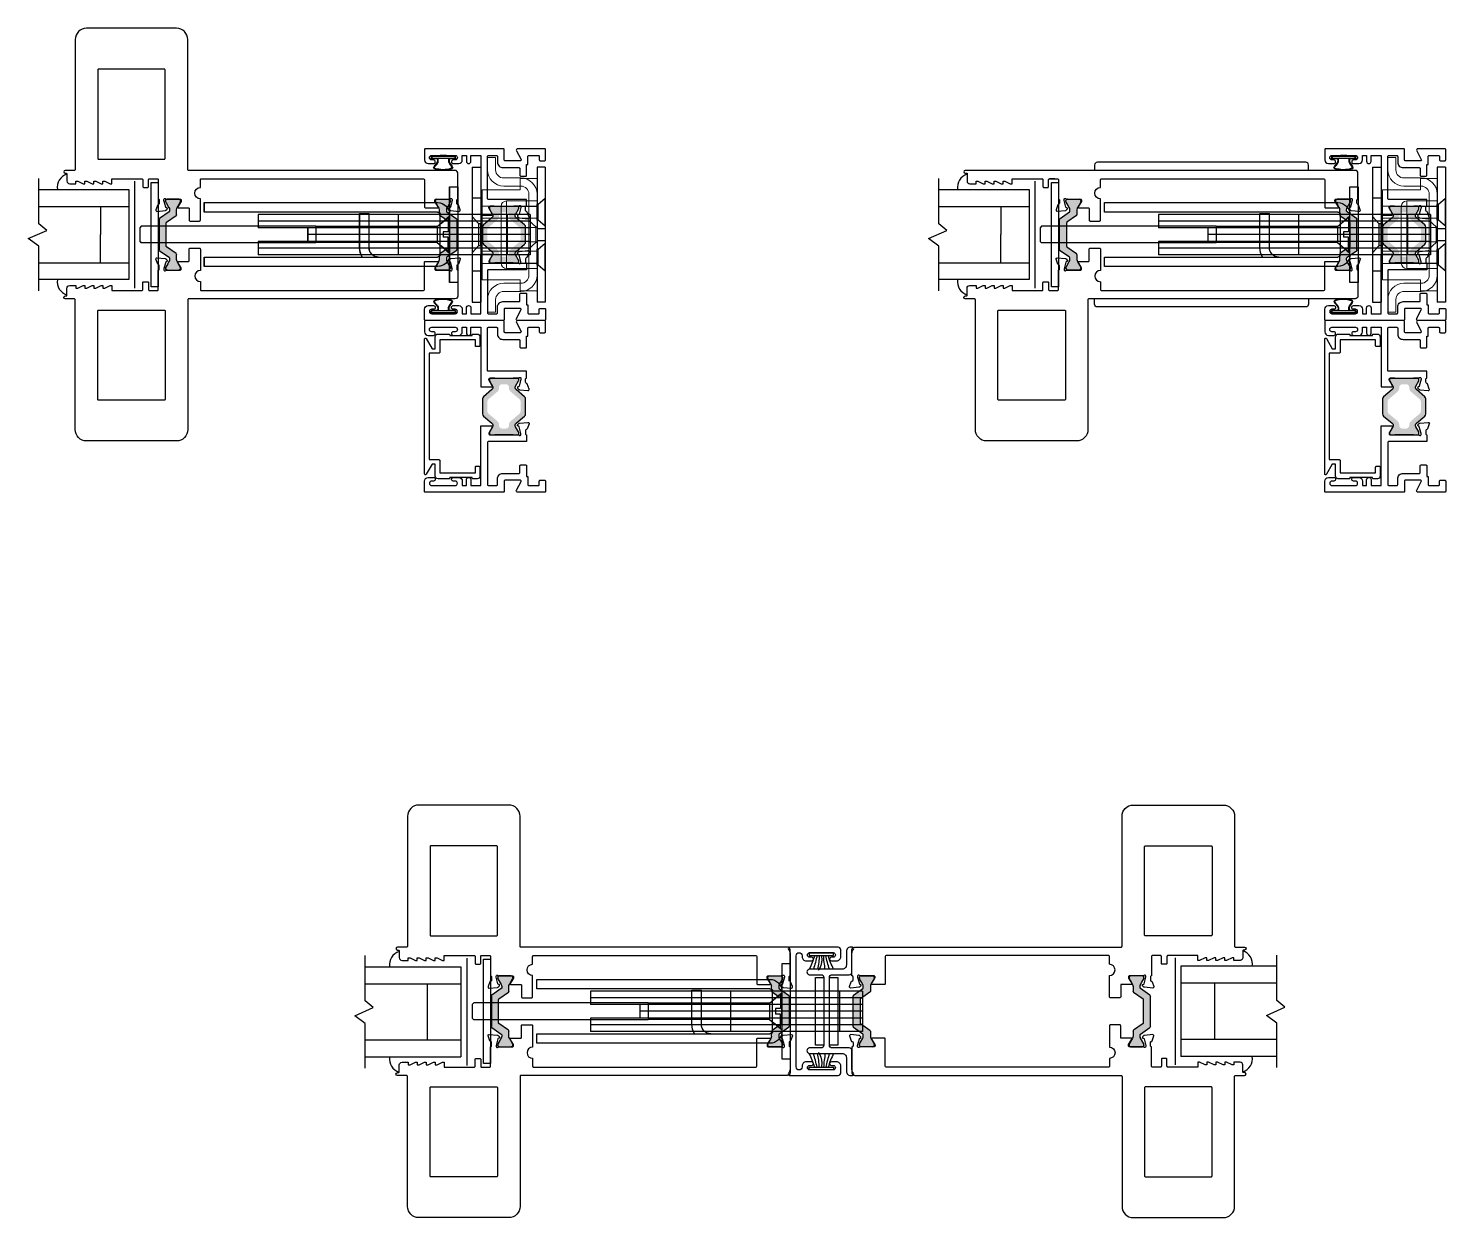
# Model space of a CAD drawing. Extents: x -26.6 to 43.3, y -2.7 to 27.6.
# Drawn here: x 0.55 to 16.29, y 11.1 to 24.31 of the extents above; entities that cross this region are included whole.
import ezdxf

# ---------------------------------------------------------------- set-up
doc = ezdxf.new("R2010")
doc.units = 0
doc.header["$LTSCALE"] = 0.25
doc.header["$MEASUREMENT"] = 0
doc.layers.get('0').update_dxf_attribs({"linetype": 'CONTINUOUS'})
for name, color, linetype in [('BACKUP PLATE', 6, 'CONTINUOUS'), ('DIM', 7, 'CONTINUOUS'), ('ELEV_FRAME', 1, 'CONTINUOUS'), ('FRAME', 1, 'CONTINUOUS'), ('GLASS-VINYL', 7, 'CONTINUOUS'), ('Hardware', 7, 'CONTINUOUS'), ('I-STRUT', 7, 'CONTINUOUS'), ('SEAL', 7, 'CONTINUOUS'), ('STRIKE PLATE', 3, 'CONTINUOUS'), ('TITLE-BLOCK', 7, 'CONTINUOUS'), ('VENT', 5, 'CONTINUOUS')]:
    doc.layers.add(name, color=color, linetype=linetype)
doc.styles.get("Standard").update_dxf_attribs({"font": 'simplex.shx'})

# ---------------------------------------------------------------- blocks, each defined once
blk = doc.blocks.new('3710 Jamb Filler')
blk.add_lwpolyline([(-0.12, 0.774, 0.414214), (-0.15, 0.804), (-0.27, 0.804, 0.414214), (-0.28, 0.794), (-0.28, 0.789), (-0.53, 0.789), (-0.53, 0.794, 0.414214), (-0.54, 0.804), (-0.585, 0.804, 0.414214), (-0.615, 0.774), (-0.615, 0.674, 0.414214), (-0.605, 0.664), (-0.575, 0.664, 0.414214), (-0.565, 0.674), (-0.565, 0.739), (-0.17, 0.739), (-0.17, 0.601, 0.414214), (-0.16, 0.591), (-0.05, 0.591), (-0.05, -0.591), (-0.16, -0.591, 0.414214), (-0.17, -0.601), (-0.17, -0.739), (-0.565, -0.739), (-0.565, -0.674, 0.414214), (-0.575, -0.664), (-0.605, -0.664, 0.414214), (-0.615, -0.674), (-0.615, -0.774, 0.414214), (-0.585, -0.804), (-0.54, -0.804, 0.414214), (-0.53, -0.794), (-0.53, -0.789), (-0.28, -0.789), (-0.28, -0.794, 0.414214), (-0.27, -0.804), (-0.15, -0.804, 0.414214), (-0.12, -0.774), (-0.12, -0.641), (-0.084, -0.641), (-0.019, -0.754, 0.767327), (0, -0.749), (0, 0.749, 0.767327), (-0.019, 0.754), (-0.084, 0.641), (-0.12, 0.641)], format="xyb", close=True)
blk = doc.blocks.new('3711-JAMB')
h = blk.add_hatch(color=7)
h.dxf.hatch_style = 1
edge = h.paths.add_edge_path(flags=16)
edge.add_arc((-0.976, -0.753), 0.0472, -50.0002, 0, ccw=False)
edge.add_line((-0.945, -0.789), (-1.041, -0.87))
edge.add_arc((-1.011, -0.906), 0.0472, 129.9998, 180)
edge.add_line((-1.058, -0.906), (-1.058, -1.002))
edge.add_arc((-1.011, -1.002), 0.0472, 180, 230.0002)
edge.add_line((-1.041, -1.038), (-0.945, -1.119))
edge.add_arc((-0.976, -1.155), 0.0472, 0, 50.0002, ccw=False)
edge.add_line((-0.928, -1.155), (-0.928, -1.165))
edge.add_arc((-0.893, -1.165), 0.0355, 180.7985, 270)
edge.add_line((-0.893, -1.2), (-0.853, -1.2))
edge.add_arc((-0.853, -1.165), 0.0355, 270, 359.2015)
edge.add_line((-0.818, -1.165), (-0.818, -1.155))
edge.add_arc((-0.77, -1.155), 0.0472, 129.9998, 180, ccw=False)
edge.add_line((-0.801, -1.119), (-0.705, -1.038))
edge.add_arc((-0.735, -1.002), 0.0472, 309.9998, 360)
edge.add_line((-0.688, -1.002), (-0.688, -0.906))
edge.add_arc((-0.735, -0.906), 0.0472, 360, 410.0002)
edge.add_line((-0.705, -0.87), (-0.801, -0.789))
edge.add_arc((-0.77, -0.753), 0.0472, 180, 230.0002, ccw=False)
edge.add_line((-0.818, -0.753), (-0.818, -0.743))
edge.add_arc((-0.853, -0.743), 0.0355, 0.7985, 90)
edge.add_line((-0.853, -0.708), (-0.893, -0.708))
edge.add_arc((-0.893, -0.743), 0.0355, 90, 179.2015)
edge.add_line((-0.928, -0.743), (-0.928, -0.753))
edge = h.paths.add_edge_path()
edge.add_arc((-0.719, -0.744), 0.0302, 149.9999, 229.9998)
edge.add_line((-0.738, -0.767), (-0.644, -0.847))
edge.add_arc((-0.663, -0.87), 0.0302, 0, 49.9998, ccw=False)
edge.add_line((-0.633, -0.87), (-0.633, -1.038))
edge.add_arc((-0.663, -1.038), 0.0302, 310.0002, 360, ccw=False)
edge.add_line((-0.644, -1.061), (-0.738, -1.141))
edge.add_arc((-0.719, -1.164), 0.0302, 130.0002, 210.0001)
edge.add_line((-0.745, -1.179), (-0.712, -1.237))
edge.add_arc((-0.722, -1.243), 0.0119, 0, 30.0001, ccw=False)
edge.add_line((-0.71, -1.243), (-0.71, -1.257))
edge.add_arc((-0.722, -1.257), 0.0119, -89.931, 0.069, ccw=False)
edge.add_line((-0.722, -1.269), (-0.765, -1.269))
edge.add_arc((-0.765, -1.259), 0.00991, 216.8699, 270, ccw=False)
edge.add_line((-0.773, -1.265), (-0.973, -1.265))
edge.add_arc((-0.981, -1.259), 0.00991, 270, 323.1301, ccw=False)
edge.add_line((-0.981, -1.269), (-1.024, -1.269))
edge.add_arc((-1.024, -1.257), 0.0119, 180, 270, ccw=False)
edge.add_line((-1.036, -1.257), (-1.036, -1.243))
edge.add_arc((-1.024, -1.243), 0.0119, 149.9999, 180, ccw=False)
edge.add_line((-1.034, -1.237), (-1.001, -1.179))
edge.add_arc((-1.027, -1.164), 0.0302, 329.9999, 409.9998)
edge.add_line((-1.008, -1.141), (-1.102, -1.061))
edge.add_arc((-1.083, -1.038), 0.0302, 180, 229.9998, ccw=False)
edge.add_line((-1.113, -1.038), (-1.113, -0.87))
edge.add_arc((-1.083, -0.87), 0.0302, 130.0002, 180, ccw=False)
edge.add_line((-1.102, -0.847), (-1.008, -0.767))
edge.add_arc((-1.027, -0.744), 0.0302, 310.0002, 390.0001)
edge.add_line((-1.001, -0.729), (-1.034, -0.671))
edge.add_arc((-1.024, -0.665), 0.0119, 180, 210.0001, ccw=False)
edge.add_line((-1.036, -0.665), (-1.036, -0.651))
edge.add_arc((-1.024, -0.651), 0.0119, 90, 180, ccw=False)
edge.add_line((-1.024, -0.639), (-0.981, -0.639))
edge.add_arc((-0.981, -0.649), 0.00991, 36.8699, 90, ccw=False)
edge.add_line((-0.973, -0.643), (-0.773, -0.643))
edge.add_arc((-0.765, -0.649), 0.00991, 90, 143.1301, ccw=False)
edge.add_line((-0.765, -0.639), (-0.722, -0.639))
edge.add_arc((-0.722, -0.651), 0.0119, -0.069, 89.931, ccw=False)
edge.add_line((-0.71, -0.651), (-0.71, -0.665))
edge.add_arc((-0.722, -0.665), 0.0119, -30.0001, 0, ccw=False)
edge.add_line((-0.712, -0.671), (-0.745, -0.729))
for points in [[(-1.037, -0.21), (-1.039, -0.21, 0.414214), (-1.049, -0.22), (-1.049, -0.294, -0.414214), (-1.059, -0.304), (-1.114, -0.304, -0.414214), (-1.124, -0.294), (-1.124, -0.175), (-1.138, -0.175), (-1.138, -0.085, 0.414214), (-1.148, -0.075), (-1.255, -0.075, 0.414214), (-1.265, -0.085), (-1.265, -0.125, -0.414214), (-1.275, -0.135), (-1.323, -0.135, -0.414214), (-1.333, -0.125), (-1.333, -0.01, -0.414214), (-1.323, 0), (-1.026, 0, -0.546624), (-1.011, -0.023), (-1.062, -0.121, 0.546624), (-1.053, -0.135), (-0.885, -0.135, 0.414214), (-0.875, -0.125), (-0.875, -0.01, -0.414214), (-0.865, 0), (0, 0, -0.414214), (0.01, -0.01), (0.01, -0.125, -0.414214), (-0.03, -0.165), (-0.09, -0.165, -0.414214), (-0.11, -0.145, -0.414214), (-0.09, -0.125), (-0.07, -0.125, 0.414214), (-0.045, -0.1), (-0.045, -0.1, 0.414214), (-0.07, -0.075), (-0.331, -0.075, 0.414214), (-0.355, -0.1), (-0.355, -0.1, 0.414214), (-0.331, -0.125), (-0.31, -0.125, -0.414214), (-0.29, -0.145), (-0.29, -0.145, -0.414214), (-0.309, -0.165), (-0.37, -0.165, -0.414214), (-0.41, -0.125), (-0.41, -0.075), (-0.455, -0.075), (-0.455, -0.14, -0.414214), (-0.48, -0.165), (-0.48, -0.165, -0.414214), (-0.505, -0.141), (-0.505, -0.075), (-0.615, -0.075), (-0.615, -0.737), (-0.736, -0.737, -0.585524), (-0.742, -0.725), (-0.708, -0.665, 0.137872), (-0.706, -0.659), (-0.706, -0.651, 0.414214), (-0.718, -0.639), (-1.032, -0.639, -0.213422), (-1.04, -0.635, 0.6885), (-1.061, -0.643), (-1.061, -0.649, 0.065543), (-1.061, -0.652), (-1.04, -0.728, 0.267949), (-1.032, -0.736), (-1.028, -0.737, -0.57735), (-1.024, -0.751), (-1.038, -0.765, -0.176327), (-1.046, -0.768), (-1.139, -0.777, -0.548619), (-1.151, -0.761), (-1.131, -0.705, -0.263725), (-1.122, -0.698, 0.359508), (-1.112, -0.686), (-1.112, -0.651, 0.414214), (-1.124, -0.639), (-1.124, -0.564), (-0.7, -0.564, 0.414214), (-0.69, -0.554), (-0.69, -0.085, 0.414214), (-0.7, -0.075), (-0.79, -0.075, 0.414214), (-0.8, -0.085), (-0.8, -0.15, -0.414214), (-0.86, -0.21), (-1.039, -0.21)], [(-1.037, -1.698), (-1.039, -1.698, -0.414214), (-1.049, -1.688), (-1.049, -1.614, 0.414214), (-1.059, -1.604), (-1.114, -1.604, 0.414214), (-1.124, -1.614), (-1.124, -1.733), (-1.138, -1.733), (-1.138, -1.823, -0.414214), (-1.148, -1.833), (-1.255, -1.833, -0.414214), (-1.265, -1.823), (-1.265, -1.783, 0.414214), (-1.275, -1.773), (-1.323, -1.773, 0.414214), (-1.333, -1.783), (-1.333, -1.898, 0.414214), (-1.323, -1.908), (-1.026, -1.908, 0.546624), (-1.011, -1.885), (-1.062, -1.787, -0.546624), (-1.053, -1.773), (-0.885, -1.773, -0.414214), (-0.875, -1.783), (-0.875, -1.898, 0.414214), (-0.865, -1.908), (0, -1.908, 0.414214), (0.01, -1.898), (0.01, -1.783, 0.414214), (-0.03, -1.743), (-0.09, -1.743, 0.414214), (-0.11, -1.763, 0.414214), (-0.09, -1.783), (-0.07, -1.783, -0.414214), (-0.045, -1.808), (-0.045, -1.808, -0.414214), (-0.07, -1.833), (-0.331, -1.833, -0.414214), (-0.355, -1.808), (-0.355, -1.808, -0.414214), (-0.331, -1.783), (-0.31, -1.783, 0.414214), (-0.29, -1.763), (-0.29, -1.763, 0.414214), (-0.309, -1.743), (-0.37, -1.743, 0.414214), (-0.41, -1.783), (-0.41, -1.833), (-0.455, -1.833), (-0.455, -1.768, 0.414214), (-0.48, -1.743), (-0.48, -1.743, 0.414214), (-0.505, -1.767), (-0.505, -1.833), (-0.615, -1.833), (-0.615, -1.171), (-0.736, -1.171, 0.585524), (-0.742, -1.183), (-0.708, -1.243, -0.137872), (-0.706, -1.249), (-0.706, -1.257, -0.414214), (-0.718, -1.269), (-1.032, -1.269, 0.213422), (-1.04, -1.273, -0.6885), (-1.061, -1.265), (-1.061, -1.259, -0.065543), (-1.061, -1.256), (-1.04, -1.18, -0.267949), (-1.032, -1.172), (-1.028, -1.171, 0.57735), (-1.024, -1.157), (-1.038, -1.143, 0.176327), (-1.046, -1.14), (-1.139, -1.131, 0.548619), (-1.151, -1.147), (-1.131, -1.203, 0.263725), (-1.122, -1.21, -0.359508), (-1.112, -1.222), (-1.112, -1.257, -0.414214), (-1.124, -1.269), (-1.124, -1.344), (-0.7, -1.344, -0.414214), (-0.69, -1.354), (-0.69, -1.823, -0.414214), (-0.7, -1.833), (-0.79, -1.833, -0.414214), (-0.8, -1.823), (-0.8, -1.758, 0.414214), (-0.86, -1.698), (-1.039, -1.698)]]:
    blk.add_lwpolyline(points, format="xyb")
at = {"color": 7}
blk.add_lwpolyline([(-0.745, -0.729, 0.36397), (-0.738, -0.767), (-0.644, -0.847, -0.221694), (-0.633, -0.87), (-0.633, -1.038, -0.221694), (-0.644, -1.061), (-0.738, -1.141, 0.36397), (-0.745, -1.179), (-0.712, -1.237, -0.131653), (-0.71, -1.243), (-0.71, -1.257, -0.414214), (-0.722, -1.269), (-0.765, -1.269, -0.236068), (-0.773, -1.265), (-0.973, -1.265, -0.236068), (-0.981, -1.269), (-1.024, -1.269, -0.414214), (-1.036, -1.257), (-1.036, -1.243, -0.131653), (-1.034, -1.237), (-1.001, -1.179, 0.36397), (-1.008, -1.141), (-1.102, -1.061, -0.221694), (-1.113, -1.038), (-1.113, -0.87, -0.221694), (-1.102, -0.847), (-1.008, -0.767, 0.36397), (-1.001, -0.729), (-1.034, -0.671, -0.131653), (-1.036, -0.665), (-1.036, -0.651, -0.414214), (-1.024, -0.639), (-0.981, -0.639, -0.236068), (-0.973, -0.643), (-0.773, -0.643, -0.236068), (-0.765, -0.639), (-0.722, -0.639, -0.414214), (-0.71, -0.651), (-0.71, -0.665, -0.131653), (-0.712, -0.671)], format="xyb", close=True, dxfattribs=at)
blk = doc.blocks.new('DFADFFADF DFD')
at = {"layer": 'BACKUP PLATE'}
for p, q in [((155.219, 38.501), (155.309, 38.501)), ((155.219, 38.501), (155.219, 37.001)), ((155.309, 38.501), (155.309, 37.001)), ((155.297, 38.09), (155.219, 38.157)), ((155.219, 37.845), (155.219, 38.157)), ((155.309, 38.09), (155.297, 38.09)), ((155.297, 37.913), (155.297, 38.089)), ((155.309, 37.913), (155.309, 38.089)), ((155.219, 37.845), (155.297, 37.913)), ((155.309, 37.819), (155.219, 37.819)), ((155.309, 37.819), (155.219, 37.819)), ((155.219, 37.819), (155.219, 37.683)), ((155.219, 37.819), (155.219, 37.683)), ((155.297, 37.913), (155.309, 37.913)), ((155.309, 37.819), (155.309, 37.683)), ((155.309, 37.819), (155.309, 37.683)), ((155.219, 37.683), (155.309, 37.683)), ((155.219, 37.683), (155.309, 37.683)), ((155.297, 37.59), (155.219, 37.657)), ((155.219, 37.345), (155.219, 37.657)), ((155.309, 37.59), (155.297, 37.59)), ((155.297, 37.413), (155.297, 37.589)), ((155.309, 37.413), (155.309, 37.589)), ((155.219, 37.345), (155.297, 37.413)), ((155.297, 37.413), (155.309, 37.413)), ((155.219, 37.001), (155.309, 37.001))]:
    blk.add_line(p, q, dxfattribs=at)
blk = doc.blocks.new('FDFDF')
at = {"color": 7, "linetype": 'Continuous', "lineweight": 15}
for p, q in [((156.21, 38.376), (156.398, 38.376)), ((156.21, 38.376), (156.21, 37.126)), ((156.21, 38.126), (156.21, 38.376)), ((156.398, 38.376), (156.398, 38.251)), ((156.55, 38.126), (156.21, 38.126)), ((156.21, 38.126), (156.21, 38.066)), ((156.398, 38.251), (156.82, 38.251)), ((156.55, 38.066), (156.55, 38.126)), ((156.82, 38.251), (156.82, 37.251)), ((156.82, 38.069), (156.21, 38.069)), ((156.21, 37.933), (156.21, 38.069)), ((156.21, 37.436), (156.21, 38.066)), ((156.21, 38.066), (156.55, 38.066)), ((156.55, 38.066), (156.55, 37.436)), ((156.61, 38.066), (156.55, 38.066)), ((156.61, 38.066), (156.61, 37.436)), ((156.82, 37.933), (156.82, 38.069)), ((156.21, 37.933), (156.82, 37.933)), ((156.82, 37.569), (156.21, 37.569)), ((156.21, 37.433), (156.21, 37.569)), ((156.82, 37.433), (156.82, 37.569)), ((156.21, 37.436), (156.21, 37.376)), ((156.55, 37.436), (156.21, 37.436)), ((156.21, 37.433), (156.82, 37.433)), ((156.55, 37.376), (156.21, 37.376)), ((156.21, 37.126), (156.21, 37.376)), ((156.55, 37.376), (156.55, 37.436)), ((156.61, 37.436), (156.55, 37.436)), ((156.398, 37.251), (156.82, 37.251)), ((156.398, 37.126), (156.398, 37.251)), ((156.398, 37.126), (156.21, 37.126))]:
    blk.add_line(p, q, dxfattribs=at)
for centre, start, end in [((156.55, 38.066), 0, 90), ((156.55, 38.066), 0, 90), ((156.55, 37.436), 270, 0), ((156.55, 37.436), 270, 0)]:
    blk.add_arc(centre, 0.06, start, end, dxfattribs=at)
blk = doc.blocks.new('FDF')
at = {"color": 7, "linetype": 'Continuous', "lineweight": 15}
for p, q in [((158.353, 38.61), (158.263, 38.61)), ((158.263, 38.61), (158.263, 38.471)), ((158.353, 38.471), (158.353, 38.61)), ((157.991, 38.381), (157.983, 38.381)), ((158.173, 38.381), (157.983, 38.381)), ((157.991, 38.291), (157.983, 38.291)), ((157.983, 38.291), (158.173, 38.291)), ((157.991, 38.381), (157.991, 38.291)), ((157.803, 38.201), (157.803, 37.301)), ((157.893, 38.201), (157.893, 37.301)), ((157.815, 37.84), (157.803, 37.84)), ((157.815, 37.84), (157.803, 37.84)), ((157.803, 37.84), (157.803, 37.664)), ((157.803, 37.84), (157.803, 37.664)), ((157.893, 37.831), (157.803, 37.831)), ((157.893, 37.831), (157.803, 37.831)), ((157.803, 37.672), (157.803, 37.831)), ((157.803, 37.672), (157.803, 37.831)), ((157.893, 37.907), (157.815, 37.84)), ((157.893, 37.907), (157.815, 37.84)), ((157.815, 37.84), (157.815, 37.664)), ((157.815, 37.84), (157.815, 37.664)), ((157.893, 37.907), (157.893, 37.596)), ((157.893, 37.907), (157.893, 37.596)), ((157.893, 37.672), (157.893, 37.831)), ((157.893, 37.672), (157.893, 37.831)), ((157.803, 37.672), (157.893, 37.672)), ((157.803, 37.672), (157.893, 37.672)), ((157.803, 37.663), (157.815, 37.663)), ((157.803, 37.663), (157.815, 37.663)), ((157.815, 37.663), (157.893, 37.595)), ((157.815, 37.663), (157.893, 37.595)), ((157.983, 37.211), (157.991, 37.211)), ((158.173, 37.211), (157.983, 37.211)), ((157.991, 37.211), (157.991, 37.121)), ((157.991, 37.121), (157.983, 37.121)), ((157.983, 37.121), (158.173, 37.121)), ((158.263, 37.031), (158.263, 36.892)), ((158.353, 36.892), (158.353, 37.031)), ((158.263, 36.892), (158.353, 36.892))]:
    blk.add_line(p, q, dxfattribs=at)
for centre, radius, start, end in [((158.173, 38.471), 0.09, 270, 0), ((158.173, 38.471), 0.09, 270, 0), ((158.173, 38.471), 0.18, 270, 0), ((158.173, 38.471), 0.18, 270, 0), ((157.983, 38.201), 0.18, 90, 180), ((157.983, 38.201), 0.18, 90, 180), ((157.983, 38.201), 0.18, 90, 180), ((157.983, 38.201), 0.18, 90, 180), ((157.983, 38.201), 0.09, 90, 180), ((157.983, 38.201), 0.09, 90, 180), ((157.983, 38.201), 0.09, 90, 180), ((157.983, 38.201), 0.09, 90, 180), ((157.983, 37.301), 0.18, 180, 270), ((157.983, 37.301), 0.18, 180, 270), ((157.983, 37.301), 0.18, 180, 270), ((157.983, 37.301), 0.18, 180, 270), ((157.983, 37.301), 0.09, 180, 270), ((157.983, 37.301), 0.09, 180, 270), ((157.983, 37.301), 0.09, 180, 270), ((157.983, 37.301), 0.09, 180, 270), ((158.173, 37.031), 0.18, 0, 90), ((158.173, 37.031), 0.18, 0, 90), ((158.173, 37.031), 0.09, 0, 90), ((158.173, 37.031), 0.09, 0, 90)]:
    blk.add_arc(centre, radius, start, end, dxfattribs=at)
blk = doc.blocks.new('ERE')
at = {"layer": 'STRIKE PLATE'}
for p, q in [((162.945, 38.501), (162.945, 37.001)), ((163.039, 38.501), (162.945, 38.501)), ((163.039, 38.501), (163.039, 37.001)), ((162.945, 38.157), (162.945, 37.345)), ((162.945, 38.157), (163.039, 38.157)), ((163.039, 37.954), (162.971, 37.876)), ((163.039, 37.954), (162.971, 37.876)), ((162.971, 37.876), (162.945, 37.876)), ((162.971, 37.876), (162.945, 37.876)), ((162.945, 37.626), (162.945, 37.876)), ((162.945, 37.626), (162.945, 37.876)), ((162.971, 37.876), (162.971, 37.626)), ((162.971, 37.876), (162.971, 37.626)), ((162.945, 37.626), (162.971, 37.626)), ((162.945, 37.626), (162.971, 37.626)), ((162.971, 37.626), (163.039, 37.548)), ((162.971, 37.626), (163.039, 37.548)), ((162.945, 37.345), (163.039, 37.345)), ((163.039, 37.001), (162.945, 37.001))]:
    blk.add_line(p, q, dxfattribs=at)
blk = doc.blocks.new('JAMB-STRIKE-PLATE')
at = {"layer": 'DIM'}
for name, p in [('FDF', (-159.043, -38.706)), ('DFADFFADF DFD', (-156.549, -38.706)), ('ERE', (-163.56, -38.706)), ('FDFDF', (-157.45, -38.706))]:
    blk.add_blockref(name, p, dxfattribs=at)
at = {"layer": 'ELEV_FRAME'}
blk.add_blockref('3711-JAMB', (0, 0), dxfattribs=at)
blk = doc.blocks.new('*U101')
for points in [[(-0.135, 0.031), (-0.135, 0.013, 0.414214), (-0.128, 0.006), (0.035, 0.006)], [(-0.129, 0.028), (-0.129, 0.016, 0.414214), (-0.126, 0.012), (0.126, 0.012, 0.414214), (0.129, 0.016), (0.129, 0.028)], [(-0.07, 0.038, 0.414214), (-0.063, 0.045), (-0.063, 0.068)], [(-0.035, 0.006), (-0.035, 0), (0.035, 0), (0.041, 0.006), (0.128, 0.006, 0.414214), (0.135, 0.013), (0.135, 0.031)]]:
    blk.add_lwpolyline(points, format="xyb")
blk.add_lwpolyline([(0.041, 0.012), (0.035, 0.006), (0.035, 0.012)])
for points, knots in [([(-0.063, 0.068), (-0.067, 0.094), (-0.147, 0.149), (0, 0.171), (0.157, 0.149), (0.067, 0.094), (0.063, 0.068)], [0, 0, 0, 0, 0.0788466, 0.167942, 0.2570375, 0.335884, 0.335884, 0.335884, 0.335884]), ([(-0.057, 0.069), (-0.061, 0.094), (-0.088, 0.115), (-0.1, 0.138), (-0.099, 0.14), (0, 0.169), (0.095, 0.146), (0.102, 0.14), (0.104, 0.135), (0.1, 0.128), (0.083, 0.109), (0.072, 0.098), (0.061, 0.081), (0.058, 0.075), (0.057, 0.069)], [2.5712303, 2.5712303, 2.5712303, 2.5712303, 2.6347872, 2.6347872, 2.6774866, 2.6774866, 2.7903183, 2.8239397, 2.8239397, 2.8575611, 2.8575611, 2.8911826, 2.8911826, 2.9071143, 2.9071143, 2.9071143, 2.9071143])]:
    blk.add_open_spline(points, degree=3, knots=knots)
for points, weights, degree, knots in [([(-0.135, 0.031), (-0.135, 0.038), (-0.128, 0.038), (-0.099, 0.038), (-0.07, 0.038)], [1, 0.707106873747, 1, 1, 1], 2, [0, 0, 0, 1.570796, 1.570796, 2.570796, 2.570796, 2.570796]), ([(-0.129, 0.028), (-0.129, 0.03), (-0.128, 0.031), (-0.127, 0.032), (-0.126, 0.032), (-0.028, 0.032), (0.07, 0.032), (0.098, 0.032), (0.126, 0.032), (0.129, 0.032), (0.129, 0.028)], [1, 0.923879507465, 1, 0.923879507465, 1, 1, 1, 1, 1, 0.707106873747, 1], 2, [0, 0, 0, 0.785398, 0.785398, 1.570797, 1.570797, 2.570797, 2.570797, 3.570797, 3.570797, 5.141593, 5.141593, 5.141593]), ([(0.07, 0.038), (0.089, 0.038), (0.109, 0.038), (0.128, 0.038), (0.13, 0.038), (0.132, 0.037), (0.133, 0.036)], [1, 1, 1, 1, 0.949253004976, 0.949253004976, 1], 3, [2.90668, 2.90668, 2.90668, 2.90668, 3.90668, 3.90668, 3.90668, 4.692079, 4.692079, 4.692079, 4.692079])]:
    blk.add_rational_spline(points, weights, degree=degree, knots=knots)
for points, weights in [([(-0.07, 0.032), (-0.062, 0.032), (-0.057, 0.037), (-0.057, 0.045)], [1, 0.804737854124, 0.804737854124, 1]), ([(0.057, 0.045), (0.057, 0.042), (0.058, 0.038), (0.061, 0.036)], [1, 0.94925295377, 0.94925295377, 1]), ([(0.061, 0.036), (0.063, 0.033), (0.067, 0.032), (0.07, 0.032)], [1, 0.94925295377, 0.94925295377, 1]), ([(0.063, 0.045), (0.063, 0.041), (0.066, 0.038), (0.07, 0.038)], [1, 0.804737854124, 0.804737854124, 1]), ([(0.133, 0.036), (0.134, 0.035), (0.135, 0.033), (0.135, 0.031)], [1, 0.949253004976, 0.949253004976, 1])]:
    blk.add_rational_spline(points, weights, degree=3)
for points in [[(-0.057, 0.068), (-0.057, 0.069), (-0.057, 0.069), (-0.057, 0.069)], [(-0.057, 0.045), (-0.057, 0.053), (-0.057, 0.061), (-0.057, 0.068)], [(0.057, 0.069), (0.057, 0.069), (0.057, 0.069), (0.057, 0.068)], [(0.057, 0.068), (0.057, 0.061), (0.057, 0.053), (0.057, 0.045)], [(0.063, 0.068), (0.063, 0.06), (0.063, 0.053), (0.063, 0.045)]]:
    blk.add_open_spline(points, degree=3)
blk = doc.blocks.new('Archetype_Latch_Thermal')
at = {"layer": 'Hardware'}
for p, q in [((2.803, 0.355), (0.213, 0.355)), ((2.803, 0.25), (2.803, 0.355)), ((-0.815, 0.225), (2.204, 0.225)), ((-0.815, 0.225), (-0.815, -0.225)), ((-0.565, -0.225), (-0.565, 0.225)), ((0.096, 0.193), (0.096, 0.03)), ((0.217, 0.089), (0.096, 0.193)), ((0.183, -0.22), (0.183, 0.22)), ((0.213, 0.25), (2.803, 0.25)), ((0.647, -0.225), (0.647, 0.225)), ((1.078, 0.235), (0.973, 0.235)), ((0.973, -0.145), (0.973, 0.235)), ((1.078, -0.145), (1.078, 0.235)), ((2.204, 0.225), (2.204, 0.075)), ((-0.815, 0.15), (2.204, 0.15)), ((-0.815, 0.075), (2.204, 0.075)), ((-0.815, 0), (1.652, 0)), ((0.096, 0.03), (0.149, 0.03)), ((0.149, 0.03), (0.149, -0.03)), ((0.217, 0.089), (1.565, 0.089)), ((0.217, 0.089), (0.217, -0.089)), ((1.565, 0.093), (3.503, 0.093)), ((1.565, 0.093), (1.565, -0.093)), ((1.652, -0.075), (1.652, 0.075)), ((3.503, 0.093), (3.521, 0.075)), ((3.521, 0.075), (3.521, -0.075)), ((-0.815, -0.075), (2.204, -0.075)), ((-0.815, -0.15), (2.204, -0.15)), ((0.096, -0.192), (0.096, -0.03)), ((0.096, -0.03), (0.149, -0.03)), ((0.217, -0.089), (0.096, -0.192)), ((0.217, -0.089), (1.565, -0.089)), ((1.565, -0.093), (3.503, -0.093)), ((2.204, -0.075), (2.204, -0.225)), ((3.503, -0.093), (3.521, -0.075)), ((-0.815, -0.225), (2.204, -0.225)), ((2.803, -0.25), (0.213, -0.25)), ((2.803, -0.355), (2.803, -0.25)), ((0.213, -0.355), (2.803, -0.355))]:
    blk.add_line(p, q, dxfattribs=at)
at = {"layer": 'Hardware', "ltscale": 0.5}
for p, q in [((0.078, 0.206), (0.171, 0.125)), ((0.171, -0.125), (0.078, -0.205))]:
    blk.add_line(p, q, dxfattribs=at)
at = {"layer": 'Hardware', "ltscale": 0.3}
blk.add_line((0.217, 0), (0.852, 0), dxfattribs=at)
at = {"layer": 'Hardware'}
for points in [[(0.078, 0.531), (-0.012, 0.531), (-0.012, -0.531), (0.078, -0.531)], [(3.315, -0.58), (3.395, -0.58), (3.395, 0.58), (3.315, 0.58)]]:
    blk.add_lwpolyline(points, close=True, dxfattribs=at)
for centre, radius, start, end in [((0.213, 0.22), 0.135, 90, 180), ((0.213, 0.22), 0.03, 90, 180), ((0.868, -0.145), 0.105, 270, 360), ((0.868, -0.145), 0.21, 330, 360), ((0.213, -0.22), 0.135, 180, 270), ((0.213, -0.22), 0.03, 180, 270)]:
    blk.add_arc(centre, radius, start, end, dxfattribs=at)
blk = doc.blocks.new('3781-1_HP-T_Archetype_Lock_Stile_Component-1')
for points in [[(-4.125, 1.753, 0.414214), (-4.25, 1.628), (-4.25, 0.185, -0.414214), (-4.26, 0.175), (-4.362, 0.175, 1), (-4.362, 0.143), (-4.352, 0.143, -0.414214), (-4.342, 0.133), (-4.342, 0.058, 0.414214), (-4.311, 0.027), (-4.242, 0.027), (-4.242, 0.057), (-4.222, 0.057), (-4.162, 0.027), (-4.142, 0.027), (-4.142, 0.057), (-4.122, 0.057), (-4.062, 0.027), (-4.042, 0.027), (-4.042, 0.057), (-4.022, 0.057), (-3.962, 0.027), (-3.942, 0.027), (-3.942, 0.057), (-3.922, 0.057), (-3.862, 0.027), (-3.842, 0.027), (-3.842, 0.082), (-3.509, 0.082, -0.414214), (-3.499, 0.072), (-3.499, -0.005, 0.414214), (-3.489, -0.015), (-3.447, -0.015, 0.414214), (-3.437, -0.005), (-3.437, 0.072, -0.414214), (-3.427, 0.082), (-3.337, 0.082, -0.414214), (-3.327, 0.072), (-3.327, -0.144, -0.414214), (-3.315, -0.155), (-3.315, -0.19, -0.359508), (-3.325, -0.202, 0.263725), (-3.334, -0.209), (-3.353, -0.264), (-3.353, -0.264, 0.548619), (-3.341, -0.279), (-3.25, -0.271, 0.176327), (-3.243, -0.268), (-3.229, -0.254, 0.57735), (-3.232, -0.241), (-3.236, -0.24, -0.267949), (-3.245, -0.232), (-3.264, -0.159, -0.065543), (-3.264, -0.156), (-3.264, -0.148, -0.6885), (-3.244, -0.14, 0.213422), (-3.235, -0.144), (-3.083, -0.144, -0.414214), (-3.071, -0.155), (-3.071, -0.164, -0.137872), (-3.073, -0.17), (-3.109, -0.229, 0.585524), (-3.102, -0.241), (-2.99, -0.241, -0.414214), (-2.985, -0.246), (-2.985, -0.377, 0.414214), (-2.975, -0.387), (-2.87, -0.387, 0.414214), (-2.86, -0.377), (-2.86, -0.14, -1), (-2.86, -0.015), (-2.86, 0.072, -0.414214), (-2.85, 0.082), (-0.38, 0.082, -0.406968), (-0.37, 0.072), (-0.37, -0.231, 0.414214), (-0.36, -0.241), (-0.225, -0.241, 0.585524), (-0.218, -0.229), (-0.254, -0.17, -0.137872), (-0.256, -0.164), (-0.256, -0.155, -0.414214), (-0.244, -0.144), (-0.092, -0.144, 0.213422), (-0.083, -0.14, -0.6885), (-0.063, -0.148), (-0.063, -0.156, -0.065543), (-0.063, -0.159), (-0.082, -0.232, -0.267949), (-0.091, -0.24), (-0.095, -0.241, 0.57735), (-0.098, -0.254), (-0.084, -0.268, 0.176327), (-0.077, -0.271), (0.014, -0.279, 0.548619), (0.026, -0.264), (0.026, -0.264), (0.007, -0.209, 0.263725), (-0.002, -0.202, -0.359508), (-0.012, -0.19), (-0.012, -0.155, -0.414214), (0, -0.144), (0, 0.144, 0.414214), (-0.031, 0.175), (-2.99, 0.175, -0.414214), (-3, 0.185), (-3, 1.628, 0.414214), (-3.125, 1.753)], [(-3.25, 0.31), (-3.25, 1.29, 0.414214), (-3.26, 1.3), (-3.99, 1.3, 0.414214), (-4, 1.29), (-4, 0.31, 0.414214), (-3.99, 0.3), (-3.26, 0.3, 0.414214)]]:
    blk.add_lwpolyline(points, format="xyb", close=True)
blk = doc.blocks.new('3776-1_Lock_Stile_Component-1')
blk.add_lwpolyline([(-3.369, -0.082), (-3.427, -0.082), (-3.337, -0.082, 0.414214), (-3.327, -0.072), (-3.327, 0.144, 0.414214), (-3.315, 0.155), (-3.315, 0.19, 0.359508), (-3.325, 0.202, -0.263725), (-3.334, 0.209), (-3.353, 0.264), (-3.353, 0.264, -0.548619), (-3.341, 0.279), (-3.25, 0.271, -0.176327), (-3.243, 0.268), (-3.229, 0.254, -0.57735), (-3.232, 0.241), (-3.236, 0.24, 0.267949), (-3.245, 0.232), (-3.264, 0.159, 0.065543), (-3.264, 0.156), (-3.264, 0.148, 0.6885), (-3.244, 0.14, -0.213422), (-3.235, 0.144), (-3.083, 0.144, 0.414214), (-3.071, 0.155), (-3.071, 0.164, 0.137872), (-3.073, 0.17), (-3.109, 0.229, -0.585524), (-3.102, 0.241), (-2.995, 0.241, 0.414214), (-2.985, 0.251), (-2.985, 0.377, -0.414214), (-2.975, 0.387), (-2.87, 0.387, -0.414214), (-2.86, 0.377), (-2.86, 0.14, 1), (-2.86, 0.015), (-2.86, -0.072, 0.414214), (-2.85, -0.082), (-0.38, -0.082, 0.406968), (-0.37, -0.072), (-0.37, 0.231, -0.414214), (-0.36, 0.241), (-0.225, 0.241, -0.585524), (-0.218, 0.229), (-0.254, 0.17, 0.137872), (-0.256, 0.164), (-0.256, 0.155, 0.414214), (-0.244, 0.144), (-0.092, 0.144, -0.213422), (-0.083, 0.14, 0.6885), (-0.063, 0.148), (-0.063, 0.156, 0.065543), (-0.063, 0.159), (-0.082, 0.232, 0.267949), (-0.091, 0.24), (-0.095, 0.241, -0.57735), (-0.098, 0.254), (-0.084, 0.268, -0.176327), (-0.077, 0.271), (0.014, 0.279, -0.548619), (0.026, 0.264), (0.026, 0.264), (0.007, 0.209, -0.263725), (-0.002, 0.202, 0.359508), (-0.012, 0.19), (-0.012, 0.155, 0.414214), (0, 0.144), (0, -0.144, -0.414214), (-0.031, -0.175), (-4.362, -0.175, -1), (-4.362, -0.143), (-4.342, -0.143), (-4.342, -0.058, -0.414214), (-4.311, -0.027), (-4.242, -0.027), (-4.242, -0.057), (-4.222, -0.057), (-4.162, -0.027), (-4.142, -0.027), (-4.142, -0.057), (-4.122, -0.057), (-4.062, -0.027), (-4.042, -0.027), (-4.042, -0.057), (-4.022, -0.057), (-3.962, -0.027), (-3.942, -0.027), (-3.942, -0.057), (-3.922, -0.057), (-3.862, -0.027), (-3.842, -0.027), (-3.842, -0.082), (-3.509, -0.082, 0.414214), (-3.499, -0.072), (-3.499, 0.005, -0.414214), (-3.489, 0.015), (-3.447, 0.015, -0.414214), (-3.437, 0.005), (-3.437, -0.072, 0.414214), (-3.427, -0.082)], format="xyb")
blk = doc.blocks.new('24889_20mmX6mm_Std_I-Strut')
at = {"layer": 'I-STRUT'}
h = blk.add_hatch(color=256, dxfattribs=at)
h.dxf.hatch_style = 1
h.paths.add_polyline_path([(0.252, 0.109, -0.103471), (0.256, 0.112, -0.13774), (0.262, 0.114), (0.276, 0.114, -0.131652), (0.299, 0.108), (0.362, 0.072, 0.131652), (0.366, 0.071), (0.378, 0.071, 0.414214), (0.394, 0.087), (0.394, 0.22, 0.414214), (0.378, 0.236), (0.366, 0.236, 0.131652), (0.362, 0.235), (0.299, 0.199, -0.131652), (0.276, 0.193), (0.221, 0.193, 0.244698), (0.211, 0.188), (0.137, 0.082, -0.244698), (0.131, 0.079), (-0.131, 0.079, -0.244698), (-0.137, 0.082), (-0.211, 0.188, 0.244698), (-0.221, 0.193), (-0.276, 0.193, -0.131652), (-0.299, 0.199), (-0.323, 0.213), (-0.362, 0.235, 0.131652), (-0.366, 0.236), (-0.378, 0.236, 0.414214), (-0.394, 0.22), (-0.394, 0.087, 0.414214), (-0.378, 0.071), (-0.366, 0.071, 0.131652), (-0.362, 0.072), (-0.323, 0.094), (-0.299, 0.108, -0.131652), (-0.276, 0.114), (-0.262, 0.114, -0.244698), (-0.252, 0.109), (-0.179, 0.005, 0.244698), (-0.17, 0), (0.17, 0, 0.244698), (0.179, 0.005)])
for p, q in [((-0.394, 0.087), (-0.394, 0.22)), ((-0.378, 0.236), (-0.366, 0.236)), ((-0.362, 0.235), (-0.323, 0.213)), ((-0.323, 0.213), (-0.299, 0.199)), ((-0.276, 0.193), (-0.221, 0.193)), ((-0.211, 0.188), (-0.137, 0.082)), ((0.137, 0.082), (0.211, 0.188)), ((0.221, 0.193), (0.276, 0.193)), ((0.299, 0.199), (0.362, 0.235)), ((0.366, 0.236), (0.378, 0.236)), ((0.394, 0.22), (0.394, 0.087)), ((-0.366, 0.071), (-0.378, 0.071)), ((-0.323, 0.094), (-0.362, 0.072)), ((-0.299, 0.108), (-0.323, 0.094)), ((-0.262, 0.114), (-0.276, 0.114)), ((-0.179, 0.005), (-0.252, 0.109)), ((0.17, 0), (-0.17, 0)), ((-0.131, 0.079), (0.131, 0.079)), ((0.252, 0.109), (0.179, 0.005)), ((0.276, 0.114), (0.262, 0.114)), ((0.362, 0.072), (0.299, 0.108)), ((0.378, 0.071), (0.366, 0.071))]:
    blk.add_line(p, q, dxfattribs=at)
for centre, radius, start, end in [((-0.378, 0.22), 0.0157, 90, 180), ((-0.366, 0.228), 0.00827, 60, 90), ((-0.276, 0.24), 0.0472, 240, 270), ((-0.221, 0.181), 0.0118, 35, 90), ((0.221, 0.181), 0.0118, 90, 145), ((0.276, 0.24), 0.0472, 270, 300), ((0.366, 0.228), 0.00827, 90, 120), ((0.378, 0.22), 0.0157, 360, 90), ((-0.378, 0.087), 0.0157, 180, 270), ((-0.366, 0.079), 0.00827, 270, 300), ((-0.276, 0.067), 0.0472, 90, 120), ((-0.262, 0.102), 0.0118, 35, 90), ((-0.17, 0.012), 0.0118, 215, 270), ((-0.131, 0.087), 0.00787, 215, 270), ((0.131, 0.087), 0.00787, 270, 325), ((0.17, 0.012), 0.0118, 270, 325), ((0.262, 0.102), 0.0118, 121.3703, 145), ((0.262, 0.102), 0.0118, 90, 121.3703), ((0.276, 0.067), 0.0472, 60, 90), ((0.366, 0.079), 0.00827, 240, 270), ((0.378, 0.087), 0.0157, 270, 360)]:
    blk.add_arc(centre, radius, start, end, dxfattribs=at)
blk = doc.blocks.new('3782-HP1-T-Archetype_Lock_Stile')
for name, p, rotation in [('3776-1_Lock_Stile_Component-1', (0.058, 0.538), 180), ('24889_20mmX6mm_Std_I-Strut', (0.07, 0), 270), ('3781-1_HP-T_Archetype_Lock_Stile_Component-1', (0.058, -0.538), 180)]:
    blk.add_blockref(name, p, dxfattribs=dict(rotation=rotation))
at = {"xscale": -1, "rotation": 90}
blk.add_blockref('24889_20mmX6mm_Std_I-Strut', (3.373, 0), dxfattribs=at)
blk = doc.blocks.new('Flush_Pull_Archetype')
at = {"layer": 'Hardware'}
for p, q in [((-0.581, 0.803), (-2.896, 0.803)), ((-2.926, 0.773), (-2.926, 0.713)), ((-0.551, 0.713), (-0.551, 0.773))]:
    blk.add_line(p, q, dxfattribs=at)
for centre, start, end in [((-2.896, 0.773), 90, 180), ((-0.581, 0.773), 0, 90)]:
    blk.add_arc(centre, 0.03, start, end, dxfattribs=at)
blk = doc.blocks.new('Flush_Pulls_Archetype')
at = {"layer": 'Hardware'}
blk.add_blockref('Flush_Pull_Archetype', (0, 0), dxfattribs=at)
at = {"layer": 'Hardware', "xscale": -1, "rotation": 180}
blk.add_blockref('Flush_Pull_Archetype', (0, 0), dxfattribs=at)
blk = doc.blocks.new('HP1-T-Archetype-Lock-Stile')
at = {"xscale": -1}
blk.add_blockref('Flush_Pulls_Archetype', (0.273, 0), dxfattribs=at)
for name, p in [('3782-HP1-T-Archetype_Lock_Stile', (0.216, 0)), ('Archetype_Latch_Thermal', (0.285, 0))]:
    blk.add_blockref(name, p)
blk = doc.blocks.new('HP2-T-Archetype-Lock-Stile')
for points in [[(4.398, 2.291, -0.414214), (4.523, 2.166), (4.523, 0.723, 0.414214), (4.533, 0.713), (4.635, 0.713, -1), (4.635, 0.681), (4.625, 0.681, 0.414214), (4.615, 0.671), (4.615, 0.596, -0.414214), (4.584, 0.565), (4.515, 0.565), (4.515, 0.595), (4.495, 0.595), (4.435, 0.565), (4.415, 0.565), (4.415, 0.595), (4.395, 0.595), (4.335, 0.565), (4.315, 0.565), (4.315, 0.595), (4.295, 0.595), (4.235, 0.565), (4.215, 0.565), (4.215, 0.595), (4.195, 0.595), (4.135, 0.565), (4.115, 0.565), (4.115, 0.62), (3.782, 0.62, 0.414214), (3.772, 0.61), (3.772, 0.533, -0.414214), (3.762, 0.523), (3.72, 0.523, -0.414214), (3.71, 0.533), (3.71, 0.61, 0.414214), (3.7, 0.62), (3.61, 0.62, 0.414214), (3.6, 0.61), (3.6, 0.394, 0.414214), (3.589, 0.382), (3.589, 0.348, 0.359508), (3.598, 0.336, -0.263725), (3.607, 0.329), (3.627, 0.274), (3.627, 0.274, -0.548619), (3.615, 0.258), (3.523, 0.266, -0.176327), (3.516, 0.27), (3.502, 0.284, -0.57735), (3.505, 0.297), (3.51, 0.298, 0.267949), (3.518, 0.306), (3.537, 0.378, 0.065543), (3.538, 0.381), (3.538, 0.39, 0.6885), (3.517, 0.398, -0.213422), (3.509, 0.394), (3.356, 0.394, 0.414214), (3.345, 0.382), (3.345, 0.374, 0.137872), (3.346, 0.368), (3.382, 0.309, -0.585524), (3.376, 0.297), (3.263, 0.297, 0.414214), (3.258, 0.292), (3.258, 0.161, -0.414214), (3.248, 0.151), (3.143, 0.151, -0.414214), (3.133, 0.161), (3.133, 0.398, 1), (3.133, 0.523), (3.133, 0.61, 0.414214), (3.123, 0.62), (0.653, 0.62, 0.406968), (0.643, 0.61), (0.643, 0.307, -0.414214), (0.633, 0.297), (0.498, 0.297, -0.585524), (0.491, 0.309), (0.527, 0.368, 0.137872), (0.529, 0.374), (0.529, 0.382, 0.414214), (0.517, 0.394), (0.365, 0.394, -0.213422), (0.356, 0.398, 0.6885), (0.336, 0.39), (0.336, 0.381, 0.065543), (0.336, 0.378), (0.356, 0.306, 0.267949), (0.364, 0.298), (0.368, 0.297, -0.57735), (0.372, 0.284), (0.358, 0.27, -0.176327), (0.351, 0.266), (0.259, 0.258, -0.548619), (0.247, 0.274), (0.247, 0.274), (0.267, 0.329, -0.263725), (0.276, 0.336, 0.359508), (0.285, 0.348), (0.285, 0.382, 0.414214), (0.273, 0.394), (0.273, 0.682, -0.414214), (0.305, 0.713), (3.263, 0.713, 0.414214), (3.273, 0.723), (3.273, 2.166, -0.414214), (3.398, 2.291)], [(3.523, 0.848), (3.523, 1.828, -0.414214), (3.533, 1.838), (4.263, 1.838, -0.414214), (4.273, 1.828), (4.273, 0.848, -0.414214), (4.263, 0.838), (3.533, 0.838, -0.414214)], [(4.398, -2.291, 0.414214), (4.523, -2.166), (4.523, -0.723, -0.414214), (4.533, -0.713), (4.635, -0.713, 1), (4.635, -0.681), (4.625, -0.681, -0.414214), (4.615, -0.671), (4.615, -0.596, 0.414214), (4.584, -0.565), (4.515, -0.565), (4.515, -0.595), (4.495, -0.595), (4.435, -0.565), (4.415, -0.565), (4.415, -0.595), (4.395, -0.595), (4.335, -0.565), (4.315, -0.565), (4.315, -0.595), (4.295, -0.595), (4.235, -0.565), (4.215, -0.565), (4.215, -0.595), (4.195, -0.595), (4.135, -0.565), (4.115, -0.565), (4.115, -0.62), (3.782, -0.62, -0.414214), (3.772, -0.61), (3.772, -0.533, 0.414214), (3.762, -0.523), (3.72, -0.523, 0.414214), (3.71, -0.533), (3.71, -0.61, -0.414214), (3.7, -0.62), (3.61, -0.62, -0.414214), (3.6, -0.61), (3.6, -0.394, -0.414214), (3.589, -0.382), (3.589, -0.348, -0.359508), (3.598, -0.336, 0.263725), (3.607, -0.329), (3.627, -0.274), (3.627, -0.274, 0.548619), (3.615, -0.258), (3.523, -0.266, 0.176327), (3.516, -0.27), (3.502, -0.284, 0.57735), (3.505, -0.297), (3.51, -0.298, -0.267949), (3.518, -0.306), (3.537, -0.378, -0.065543), (3.538, -0.381), (3.538, -0.39, -0.6885), (3.517, -0.398, 0.213422), (3.509, -0.394), (3.356, -0.394, -0.414214), (3.345, -0.382), (3.345, -0.374, -0.137872), (3.346, -0.368), (3.382, -0.309, 0.585524), (3.376, -0.297), (3.263, -0.297, -0.414214), (3.258, -0.292), (3.258, -0.16, 0.414214), (3.248, -0.15), (3.143, -0.15, 0.414214), (3.133, -0.16), (3.133, -0.397, -1), (3.133, -0.522), (3.133, -0.61, -0.414214), (3.123, -0.62), (0.653, -0.62, -0.406968), (0.643, -0.61), (0.643, -0.307, 0.414214), (0.633, -0.297), (0.498, -0.297, 0.585524), (0.491, -0.309), (0.527, -0.368, -0.137872), (0.529, -0.374), (0.529, -0.382, -0.414214), (0.517, -0.394), (0.365, -0.394, 0.213422), (0.356, -0.398, -0.6885), (0.336, -0.39), (0.336, -0.381, -0.065543), (0.336, -0.378), (0.356, -0.306, -0.267949), (0.364, -0.298), (0.368, -0.297, 0.57735), (0.372, -0.284), (0.358, -0.27, 0.176327), (0.351, -0.266), (0.259, -0.258, 0.548619), (0.247, -0.274), (0.247, -0.274), (0.267, -0.329, 0.263725), (0.276, -0.336, -0.359508), (0.285, -0.348), (0.285, -0.382, -0.414214), (0.273, -0.394), (0.273, -0.682, 0.414214), (0.305, -0.713), (3.263, -0.713, -0.414214), (3.273, -0.723), (3.273, -2.166, 0.414214), (3.398, -2.291)], [(3.523, -0.848), (3.523, -1.828, 0.414214), (3.533, -1.838), (4.263, -1.838, 0.414214), (4.273, -1.828), (4.273, -0.848, 0.414214), (4.263, -0.838), (3.533, -0.838, 0.414214)]]:
    blk.add_lwpolyline(points, format="xyb", close=True)
blk.add_blockref('Archetype_Latch_Thermal', (0.285, 0))
at = {"layer": 'I-STRUT', "xscale": -1, "rotation": 270}
blk.add_blockref('24889_20mmX6mm_Std_I-Strut', (0.285, 0), dxfattribs=at)
at = {"layer": 'I-STRUT', "rotation": 90.00000000000001}
blk.add_blockref('24889_20mmX6mm_Std_I-Strut', (3.59, 0), dxfattribs=at)
blk = doc.blocks.new('*U109')
for centre, radius, start, end in [((-0.303, 1.135), 1.112, 287.4409, 295.9325), ((-0.19, 1.188), 1.16, 280.9256, 288.7507), ((-0.031, 1.124), 1.102, 273.1709, 281.1969), ((-0.031, -1.124), 1.102, 78.8031, 86.8291), ((-0.19, -1.188), 1.16, 71.2493, 79.0744), ((-0.303, -1.135), 1.112, 64.0675, 72.5591)]:
    blk.add_arc(centre, radius, start, end)
at = {"layer": 'SEAL'}
blk.add_lwpolyline([(0, -0.135), (0, 0.135), (0.03, 0.135), (0.03, -0.135)], close=True, dxfattribs=at)
at = {"layer": 'SEAL', "const_width": 0.015}
blk.add_lwpolyline([(0.03, 0, 0.219791), (0.196, 0.034)], format="xyb", dxfattribs=at)
at = {"flags": 9}
for tag, p in [('MANUFACTURER_PART_#', (0, -0.199)), ('FLEETWOOD_PART_#', (-0.001, -0.249))]:
    blk.add_attdef(tag, p, '', height=0.0312, dxfattribs=at)
blk = doc.blocks.new('Yoke Strike Plate')
for points in [[(-0.094, -0.375), (-0.094, 0.375), (0, 0.375), (0, -0.375)], [(0.062, -0.375), (0.062, 0.375), (0.156, 0.375), (0.156, -0.375)]]:
    blk.add_lwpolyline(points, close=True)
blk = doc.blocks.new('3781-HP2-T-Archetype_Lock_Stile')
at = {"xscale": -1}
blk.add_blockref('3781-1_HP-T_Archetype_Lock_Stile_Component-1', (0.058, 0.538), dxfattribs=at)
for name, p, rotation in [('24889_20mmX6mm_Std_I-Strut', (0.07, 0), 270), ('3781-1_HP-T_Archetype_Lock_Stile_Component-1', (0.058, -0.538), 180)]:
    blk.add_blockref(name, p, dxfattribs=dict(rotation=rotation))
at = {"xscale": -1, "rotation": 90}
blk.add_blockref('24889_20mmX6mm_Std_I-Strut', (3.373, 0), dxfattribs=at)
blk = doc.blocks.new('HP2-T-Archetype-Meeting-Stiles')
blk.add_lwpolyline([(-0.125, 0.651), (0.135, 0.651, -1), (0.135, 0.601), (0.115, 0.601, 1.000009), (0.115, 0.561), (0.174, 0.561, 0.414214), (0.22, 0.607), (0.22, 0.682, 0.414214), (0.189, 0.713), (-0.349, 0.713, 0.650938), (-0.36, 0.688, -0.186452), (-0.344, 0.646), (-0.344, 0), (-0.344, -0.646, -0.186452), (-0.36, -0.688, 0.650938), (-0.349, -0.713), (0.189, -0.713, 0.414214), (0.22, -0.682), (0.22, -0.607, 0.414214), (0.174, -0.561), (0.115, -0.561, 1.000009), (0.115, -0.601), (0.135, -0.601, -1), (0.135, -0.651), (-0.125, -0.651, -1), (-0.125, -0.601), (-0.105, -0.601, 1.000009), (-0.105, -0.561), (-0.164, -0.561, 0.414214), (-0.21, -0.607), (-0.21, -0.618, -1), (-0.276, -0.618), (-0.276, 0.618, -1), (-0.21, 0.618), (-0.21, 0.607, 0.414214), (-0.164, 0.561), (-0.105, 0.561, 1.000009), (-0.105, 0.601), (-0.125, 0.601, -1), (-0.125, 0.651)], format="xyb")
blk.add_lwpolyline([(-0.125, -0.468), (0.236, -0.468, -0.414214), (0.282, -0.514), (0.282, -0.667, 0.414214), (0.328, -0.713), (0.349, -0.713, 0.650938), (0.36, -0.688, -0.186452), (0.344, -0.646), (0.344, -0.437, 0.414214), (0.313, -0.406), (0.125, -0.406, -0.414214), (0.094, -0.375), (0.094, 0.375, -0.414214), (0.125, 0.406), (0.313, 0.406, 0.414214), (0.344, 0.437), (0.344, 0.646, -0.186452), (0.36, 0.688, 0.650938), (0.349, 0.713), (0.328, 0.713, 0.414214), (0.282, 0.667), (0.282, 0.514, -0.414214), (0.236, 0.468), (-0.125, 0.468, 1.000007), (-0.125, 0.406), (0.001, 0.406, -0.414214), (0.032, 0.375), (0.032, -0.375, -0.414214), (0.001, -0.406), (-0.125, -0.406, 1.000007)], format="xyb", close=True)
at = {"xscale": -1}
blk.add_blockref('HP2-T-Archetype-Lock-Stile', (-0.07, 0), dxfattribs=at)
blk.add_blockref('3781-HP2-T-Archetype_Lock_Stile', (0.286, 0))
at = {"layer": 'Hardware'}
blk.add_blockref('Yoke Strike Plate', (0.032, 0), dxfattribs=at)
at = {"layer": 'SEAL', "xscale": -1, "rotation": 90}
blk.add_blockref('*U109', (0.005, 0.651), dxfattribs=at)
at = {"layer": 'SEAL', "rotation": 90}
blk.add_blockref('*U109', (0.005, -0.651), dxfattribs=at)

msp = doc.modelspace()

# ---------------------------------------------------------------- linework, layer by layer
at = {"color": 7}
for p, q in [((0.661, 22.332), (1.662, 22.332)), ((1.349, 22.332), (1.349, 22.019)), ((10.661, 22.332), (11.662, 22.332)), ((11.349, 22.332), (11.349, 22.019)), ((1.349, 21.707), (1.349, 22.019)), ((11.349, 21.707), (11.349, 22.019)), ((0.661, 21.707), (1.662, 21.707)), ((10.661, 21.707), (11.662, 21.707))]:
    msp.add_line(p, q, dxfattribs=at)
for points in [[(0.661, 22.519), (1.662, 22.519), (1.662, 22.019), (1.662, 21.519), (0.661, 21.519)], [(10.661, 22.519), (11.662, 22.519), (11.662, 22.019), (11.662, 21.519), (10.661, 21.519)]]:
    msp.add_lwpolyline(points, dxfattribs=at)
at = {"layer": 'GLASS-VINYL', "color": 7}
for p, q in [((1.727, 22.614), (1.727, 21.424)), ((11.727, 22.614), (11.727, 21.424))]:
    msp.add_line(p, q, dxfattribs=at)
at = {"layer": 'GLASS-VINYL'}
for p, q in [((4.289, 13.888), (5.352, 13.888)), ((5.352, 13.888), (5.352, 12.888)), ((5.417, 13.983), (5.417, 12.793)), ((13.284, 13.988), (13.284, 12.798)), ((14.413, 13.893), (13.349, 13.893)), ((13.349, 13.893), (13.349, 12.893)), ((4.289, 13.7), (5.352, 13.7)), ((4.977, 13.7), (4.977, 13.075)), ((14.413, 13.705), (13.349, 13.705)), ((13.724, 13.705), (13.724, 13.08)), ((4.289, 13.075), (5.352, 13.075)), ((14.413, 13.08), (13.349, 13.08)), ((4.289, 12.888), (5.352, 12.888)), ((14.413, 12.893), (13.349, 12.893))]:
    msp.add_line(p, q, dxfattribs=at)
for points in [[(0.661, 21.394), (0.661, 21.889), (0.546, 21.974), (0.75, 22.065), (0.661, 22.139), (0.661, 22.644)], [(10.661, 21.394), (10.661, 21.889), (10.546, 21.974), (10.75, 22.065), (10.661, 22.139), (10.661, 22.644)], [(4.289, 12.763), (4.289, 13.258), (4.174, 13.342), (4.378, 13.434), (4.289, 13.508), (4.289, 14.013)], [(14.413, 12.768), (14.413, 13.263), (14.298, 13.347), (14.502, 13.438), (14.413, 13.513), (14.413, 14.018)]]:
    msp.add_lwpolyline(points, dxfattribs=at)
at = {"layer": 'GLASS-VINYL', "color": 7}
for centre, start, end in [((1.02, 22.544), 107.3542, 189.2403), ((11.02, 22.544), 107.3542, 189.2403), ((1.02, 21.495), 170.7597, 252.6458), ((11.02, 21.495), 170.7597, 252.6458)]:
    msp.add_arc(centre, 0.153, start, end, dxfattribs=at)
at = {"layer": 'GLASS-VINYL'}
for centre, start, end in [((4.71, 13.912), 107.3542, 189.2403), ((13.991, 13.917), 350.7597, 72.6458), ((4.71, 12.863), 170.7597, 252.6458), ((13.991, 12.868), 287.3542, 9.2403)]:
    msp.add_arc(centre, 0.153, start, end, dxfattribs=at)

# ---------------------------------------------------------------- block references
at = {"extrusion": (0, 0, -1), "zscale": -1}
msp.add_blockref('Archetype_Latch_Thermal', (-5.304, 22.019), dxfattribs=at)
at = {"layer": 'FRAME', "xscale": -1}
for name, p in [('3711-JAMB', (4.957, 21.065)), ('3711-JAMB', (14.957, 21.065)), ('3710 Jamb Filler', (4.947, 20.111)), ('3710 Jamb Filler', (14.947, 20.111))]:
    msp.add_blockref(name, p, dxfattribs=at)
at = {"layer": 'SEAL', "rotation": 180}
for p in [(5.157, 22.898), (15.157, 22.898)]:
    msp.add_blockref('*U101', p, dxfattribs=at)
at = {"layer": 'SEAL', "xscale": -1}
for p in [(5.157, 21.14), (15.157, 21.14)]:
    msp.add_blockref('*U101', p, dxfattribs=at)
at = {"layer": 'TITLE-BLOCK', "xscale": -1}
for p in [(4.957, 22.973), (14.957, 22.973)]:
    msp.add_blockref('JAMB-STRIKE-PLATE', p, dxfattribs=at)
at = {"layer": 'VENT', "xscale": -1}
for name, p in [('HP2-T-Archetype-Lock-Stile', (5.59, 22.019)), ('HP1-T-Archetype-Lock-Stile', (15.59, 22.019))]:
    msp.add_blockref(name, p, dxfattribs=at)
at = {"layer": 'VENT'}
msp.add_blockref('HP2-T-Archetype-Meeting-Stiles', (9.351, 13.393), dxfattribs=at)

doc.saveas('drawing.dxf')
